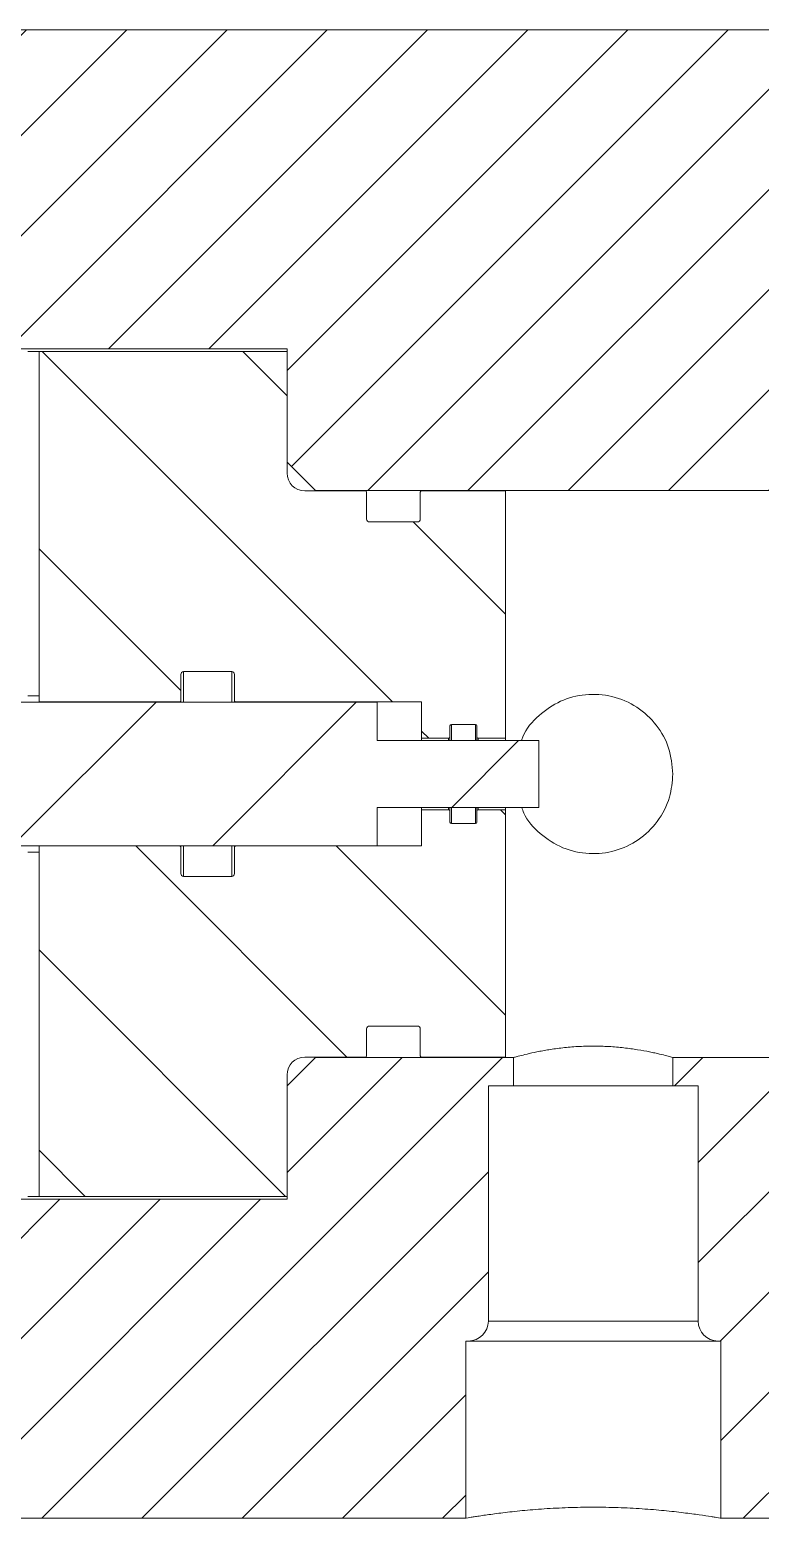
# Model space of a CAD drawing. Header units: inches. Extents: x 0 to 11, y 0 to 6.4.
# Drawn here: x 1.711 to 1.997, y 5.212 to 5.795 of the extents above; entities that cross this region are included whole.
import ezdxf

# ---------------------------------------------------------------- set-up
doc = ezdxf.new("R2010")
doc.units = ezdxf.units.IN
doc.header["$MEASUREMENT"] = 0

msp = doc.modelspace()

# ---------------------------------------------------------------- hatches: boundary and pattern name
at = {"linetype": 'Continuous'}
h = msp.add_hatch(dxfattribs=at)
h.set_pattern_fill('ANSI31', scale=0.222222, style=0)
edge = h.paths.add_edge_path(flags=0)
edge.add_arc((2.09815, 5.71461), 0.02222, 180, 270, ccw=False)
edge.add_line((2.07593, 5.71461), (2.07593, 5.79544))
edge.add_line((2.07593, 5.79544), (1.50649, 5.79544))
edge.add_line((1.50649, 5.79544), (1.50649, 5.76938))
edge.add_line((1.50649, 5.76938), (1.67315, 5.76938))
edge.add_line((1.67315, 5.76938), (1.67315, 5.71038))
edge.add_line((1.67315, 5.71038), (1.50649, 5.71038))
edge.add_line((1.50649, 5.71038), (1.50649, 5.67044))
edge.add_line((1.50649, 5.67044), (1.61545, 5.67044))
edge.add_line((1.61545, 5.67044), (1.81204, 5.67044))
edge.add_line((1.81204, 5.67044), (1.81204, 5.62599))
edge.add_line((1.81204, 5.62599), (1.82315, 5.61488))
edge.add_line((1.82315, 5.61488), (3.6176, 5.61488))
edge.add_line((3.6176, 5.61488), (3.6176, 5.71122))
edge.add_line((3.6176, 5.71122), (3.534, 5.71122))
edge.add_arc((3.51204, 5.71461), 0.02222, 270, 351.22817, ccw=False)
edge.add_line((3.51204, 5.69238), (2.09815, 5.69238))
h = msp.add_hatch(dxfattribs=at)
h.set_pattern_fill('ANSI31', scale=0.444444, angle=90, style=0)
edge = h.paths.add_edge_path(flags=0)
edge.add_line((1.71482, 5.53199), (1.76982, 5.53199))
edge.add_arc((1.76982, 5.53254), 0.000556, 270, 360)
edge.add_line((1.77038, 5.53254), (1.77038, 5.54277))
edge.add_arc((1.77149, 5.54277), 0.00111, 90, 180, ccw=False)
edge.add_line((1.77149, 5.54388), (1.79033, 5.54388))
edge.add_arc((1.79033, 5.54277), 0.00111, 0, 90, ccw=False)
edge.add_line((1.79144, 5.54277), (1.79144, 5.53254))
edge.add_arc((1.79199, 5.53254), 0.000556, 180, 270)
edge.add_line((1.79199, 5.53199), (1.86479, 5.53199))
edge.add_line((1.86479, 5.53199), (1.86479, 5.51777))
edge.add_line((1.86479, 5.51777), (1.87532, 5.51777))
edge.add_arc((1.87532, 5.51833), 0.000556, 270, 360)
edge.add_line((1.87588, 5.51833), (1.87588, 5.52266))
edge.add_arc((1.87643, 5.52266), 0.000556, 90, 180, ccw=False)
edge.add_line((1.87643, 5.52322), (1.88588, 5.52322))
edge.add_arc((1.88588, 5.52266), 0.000556, 0, 90, ccw=False)
edge.add_line((1.88643, 5.52266), (1.88643, 5.51833))
edge.add_arc((1.88699, 5.51833), 0.000556, 180, 270)
edge.add_line((1.88699, 5.51777), (1.8976, 5.51777))
edge.add_line((1.8976, 5.51777), (1.8976, 5.61472))
edge.add_line((1.8976, 5.61472), (1.86482, 5.61472))
edge.add_arc((1.86482, 5.61416), 0.000556, 90, 180)
edge.add_line((1.86426, 5.61416), (1.86426, 5.60366))
edge.add_arc((1.86315, 5.60366), 0.00111, 270, 360, ccw=False)
edge.add_line((1.86315, 5.60255), (1.84432, 5.60255))
edge.add_arc((1.84432, 5.60366), 0.00111, 180, 270, ccw=False)
edge.add_line((1.84321, 5.60366), (1.84321, 5.61416))
edge.add_arc((1.84265, 5.61416), 0.000556, 0, 90)
edge.add_line((1.84265, 5.61472), (1.81904, 5.61472))
edge.add_arc((1.81904, 5.62172), 0.007, 180, 270, ccw=False)
edge.add_line((1.81204, 5.62172), (1.81204, 5.66933))
edge.add_line((1.81204, 5.66933), (1.71482, 5.66933))
edge.add_line((1.71482, 5.66933), (1.71482, 5.53199))
h = msp.add_hatch(dxfattribs=at)
h.set_pattern_fill('ANSI35', scale=0.444444, style=0)
edge = h.paths.add_edge_path(flags=0)
edge.add_line((1.84729, 5.47558), (1.84729, 5.49065))
edge.add_line((1.84729, 5.49065), (1.91072, 5.49065))
edge.add_line((1.91072, 5.49065), (1.91072, 5.5169))
edge.add_line((1.91072, 5.5169), (1.84729, 5.5169))
edge.add_line((1.84729, 5.5169), (1.84729, 5.53197))
edge.add_line((1.84729, 5.53197), (1.25674, 5.53197))
edge.add_line((1.25674, 5.53197), (1.25674, 5.53634))
edge.add_line((1.25674, 5.53634), (1.23614, 5.54687))
edge.add_line((1.23614, 5.54687), (1.23418, 5.54349))
edge.add_line((1.23418, 5.54349), (1.23186, 5.54752))
edge.add_line((1.23186, 5.54752), (1.22995, 5.54752))
edge.add_line((1.22995, 5.54752), (1.22762, 5.54349))
edge.add_line((1.22762, 5.54349), (1.2253, 5.54752))
edge.add_line((1.2253, 5.54752), (1.22339, 5.54752))
edge.add_line((1.22339, 5.54752), (1.22106, 5.54349))
edge.add_line((1.22106, 5.54349), (1.21873, 5.54752))
edge.add_line((1.21873, 5.54752), (1.21682, 5.54752))
edge.add_line((1.21682, 5.54752), (1.2145, 5.54349))
edge.add_line((1.2145, 5.54349), (1.21217, 5.54752))
edge.add_line((1.21217, 5.54752), (1.21026, 5.54752))
edge.add_line((1.21026, 5.54752), (1.20794, 5.54349))
edge.add_line((1.20794, 5.54349), (1.20561, 5.54752))
edge.add_line((1.20561, 5.54752), (1.2037, 5.54752))
edge.add_line((1.2037, 5.54752), (1.20137, 5.54349))
edge.add_line((1.20137, 5.54349), (1.19905, 5.54752))
edge.add_line((1.19905, 5.54752), (1.19714, 5.54752))
edge.add_line((1.19714, 5.54752), (1.19481, 5.54349))
edge.add_line((1.19481, 5.54349), (1.19249, 5.54752))
edge.add_line((1.19249, 5.54752), (1.19058, 5.54752))
edge.add_line((1.19058, 5.54752), (1.18825, 5.54349))
edge.add_line((1.18825, 5.54349), (1.18592, 5.54752))
edge.add_line((1.18592, 5.54752), (1.18402, 5.54752))
edge.add_line((1.18402, 5.54752), (1.18169, 5.54349))
edge.add_line((1.18169, 5.54349), (1.17936, 5.54752))
edge.add_line((1.17936, 5.54752), (1.17745, 5.54752))
edge.add_line((1.17745, 5.54752), (1.17513, 5.54349))
edge.add_line((1.17513, 5.54349), (1.1728, 5.54752))
edge.add_line((1.1728, 5.54752), (1.17089, 5.54752))
edge.add_line((1.17089, 5.54752), (1.16857, 5.54349))
edge.add_line((1.16857, 5.54349), (1.16624, 5.54752))
edge.add_line((1.16624, 5.54752), (1.14519, 5.54752))
edge.add_arc((1.14519, 5.55189), 0.00437, 180, 270, ccw=False)
edge.add_line((1.14082, 5.55189), (1.14082, 5.56939))
edge.add_line((1.14082, 5.56939), (1.08989, 5.58874))
edge.add_arc((1.08212, 5.5683), 0.02187, 69.19321, 90)
edge.add_line((1.08212, 5.59017), (1.04239, 5.59017))
edge.add_line((1.04239, 5.59017), (1.04239, 5.41738))
edge.add_line((1.04239, 5.41738), (1.08212, 5.41738))
edge.add_arc((1.08212, 5.43925), 0.02187, 270, 290.80679)
edge.add_line((1.08989, 5.4188), (1.14082, 5.43816))
edge.add_line((1.14082, 5.43816), (1.14082, 5.45565))
edge.add_arc((1.14519, 5.45565), 0.00437, 90, 180, ccw=False)
edge.add_line((1.14519, 5.46003), (1.16296, 5.46003))
edge.add_line((1.16296, 5.46003), (1.16529, 5.46406))
edge.add_line((1.16529, 5.46406), (1.16761, 5.46003))
edge.add_line((1.16761, 5.46003), (1.16952, 5.46003))
edge.add_line((1.16952, 5.46003), (1.17185, 5.46406))
edge.add_line((1.17185, 5.46406), (1.17417, 5.46003))
edge.add_line((1.17417, 5.46003), (1.17608, 5.46003))
edge.add_line((1.17608, 5.46003), (1.17841, 5.46406))
edge.add_line((1.17841, 5.46406), (1.18073, 5.46003))
edge.add_line((1.18073, 5.46003), (1.18264, 5.46003))
edge.add_line((1.18264, 5.46003), (1.18497, 5.46406))
edge.add_line((1.18497, 5.46406), (1.1873, 5.46003))
edge.add_line((1.1873, 5.46003), (1.18921, 5.46003))
edge.add_line((1.18921, 5.46003), (1.19153, 5.46406))
edge.add_line((1.19153, 5.46406), (1.19386, 5.46003))
edge.add_line((1.19386, 5.46003), (1.19577, 5.46003))
edge.add_line((1.19577, 5.46003), (1.19809, 5.46406))
edge.add_line((1.19809, 5.46406), (1.20042, 5.46003))
edge.add_line((1.20042, 5.46003), (1.20233, 5.46003))
edge.add_line((1.20233, 5.46003), (1.20466, 5.46406))
edge.add_line((1.20466, 5.46406), (1.20698, 5.46003))
edge.add_line((1.20698, 5.46003), (1.20889, 5.46003))
edge.add_line((1.20889, 5.46003), (1.21122, 5.46406))
edge.add_line((1.21122, 5.46406), (1.21354, 5.46003))
edge.add_line((1.21354, 5.46003), (1.21545, 5.46003))
edge.add_line((1.21545, 5.46003), (1.21778, 5.46406))
edge.add_line((1.21778, 5.46406), (1.2201, 5.46003))
edge.add_line((1.2201, 5.46003), (1.22201, 5.46003))
edge.add_line((1.22201, 5.46003), (1.22434, 5.46406))
edge.add_line((1.22434, 5.46406), (1.22667, 5.46003))
edge.add_line((1.22667, 5.46003), (1.22858, 5.46003))
edge.add_line((1.22858, 5.46003), (1.2309, 5.46406))
edge.add_line((1.2309, 5.46406), (1.23323, 5.46003))
edge.add_line((1.23323, 5.46003), (1.23487, 5.46003))
edge.add_line((1.23487, 5.46003), (1.25674, 5.4712))
edge.add_line((1.25674, 5.4712), (1.25674, 5.47558))
edge.add_line((1.25674, 5.47558), (1.84729, 5.47558))
h = msp.add_hatch(dxfattribs=at)
h.set_pattern_fill('ANSI31', scale=0.444444, angle=90, style=0)
edge = h.paths.add_edge_path(flags=0)
edge.add_line((1.71482, 5.33822), (1.81204, 5.33822))
edge.add_line((1.81204, 5.33822), (1.81204, 5.38583))
edge.add_arc((1.81904, 5.38583), 0.007, 90, 180, ccw=False)
edge.add_line((1.81904, 5.39283), (1.84265, 5.39283))
edge.add_arc((1.84265, 5.39338), 0.000556, 270, 360)
edge.add_line((1.84321, 5.39338), (1.84321, 5.40388))
edge.add_arc((1.84432, 5.40388), 0.00111, 90, 180, ccw=False)
edge.add_line((1.84432, 5.40499), (1.86315, 5.40499))
edge.add_arc((1.86315, 5.40388), 0.00111, 0, 90, ccw=False)
edge.add_line((1.86426, 5.40388), (1.86426, 5.39338))
edge.add_arc((1.86482, 5.39338), 0.000556, 180, 270)
edge.add_line((1.86482, 5.39283), (1.8976, 5.39283))
edge.add_line((1.8976, 5.39283), (1.8976, 5.48977))
edge.add_line((1.8976, 5.48977), (1.88699, 5.48977))
edge.add_arc((1.88699, 5.48922), 0.000556, 90, 180)
edge.add_line((1.88643, 5.48922), (1.88643, 5.48488))
edge.add_arc((1.88588, 5.48488), 0.000556, 270, 360, ccw=False)
edge.add_line((1.88588, 5.48433), (1.87643, 5.48433))
edge.add_arc((1.87643, 5.48488), 0.000556, 180, 270, ccw=False)
edge.add_line((1.87588, 5.48488), (1.87588, 5.48922))
edge.add_arc((1.87532, 5.48922), 0.000556, 0, 90)
edge.add_line((1.87532, 5.48977), (1.86479, 5.48977))
edge.add_line((1.86479, 5.48977), (1.86479, 5.47556))
edge.add_line((1.86479, 5.47556), (1.79199, 5.47556))
edge.add_arc((1.79199, 5.475), 0.000556, 90, 180)
edge.add_line((1.79144, 5.475), (1.79144, 5.46477))
edge.add_arc((1.79033, 5.46477), 0.00111, 270, 360, ccw=False)
edge.add_line((1.79033, 5.46366), (1.77149, 5.46366))
edge.add_arc((1.77149, 5.46477), 0.00111, 180, 270, ccw=False)
edge.add_line((1.77038, 5.46477), (1.77038, 5.475))
edge.add_arc((1.76982, 5.475), 0.000556, 0, 90)
edge.add_line((1.76982, 5.47556), (1.71482, 5.47556))
edge.add_line((1.71482, 5.47556), (1.71482, 5.33822))
h = msp.add_hatch(dxfattribs=at)
h.set_pattern_fill('ANSI31', scale=0.222222, style=0)
edge = h.paths.add_edge_path(flags=0)
edge.add_line((1.88204, 5.28155), (1.88315, 5.28155))
edge.add_arc((1.88315, 5.28933), 0.00778, 270, 360)
edge.add_line((1.89093, 5.28933), (1.89093, 5.38155))
edge.add_line((1.89093, 5.38155), (1.90082, 5.38155))
edge.add_line((1.90082, 5.38155), (1.90082, 5.39266))
edge.add_line((1.90082, 5.39266), (1.82315, 5.39266))
edge.add_line((1.82315, 5.39266), (1.81204, 5.38155))
edge.add_line((1.81204, 5.38155), (1.81204, 5.33711))
edge.add_line((1.81204, 5.33711), (1.61545, 5.33711))
edge.add_line((1.61545, 5.33711), (1.50649, 5.33711))
edge.add_line((1.50649, 5.33711), (1.50649, 5.29716))
edge.add_line((1.50649, 5.29716), (1.67315, 5.29716))
edge.add_line((1.67315, 5.29716), (1.67315, 5.23816))
edge.add_line((1.67315, 5.23816), (1.50649, 5.23816))
edge.add_line((1.50649, 5.23816), (1.50649, 5.21211))
edge.add_line((1.50649, 5.21211), (1.88204, 5.21211))
edge.add_line((1.88204, 5.21211), (1.88204, 5.28155))
h = msp.add_hatch(dxfattribs=at)
h.set_pattern_fill('ANSI31', scale=0.222222, style=0)
edge = h.paths.add_edge_path(flags=0)
edge.add_arc((3.51204, 5.29294), 0.02222, 8.77183, 90, ccw=False)
edge.add_line((3.534, 5.29633), (3.6176, 5.29633))
edge.add_line((3.6176, 5.29633), (3.6176, 5.39266))
edge.add_line((3.6176, 5.39266), (1.96326, 5.39266))
edge.add_line((1.96326, 5.39266), (1.96326, 5.38155))
edge.add_line((1.96326, 5.38155), (1.97315, 5.38155))
edge.add_line((1.97315, 5.38155), (1.97315, 5.28933))
edge.add_arc((1.98093, 5.28933), 0.00778, 180, 270)
edge.add_line((1.98093, 5.28155), (1.98204, 5.28155))
edge.add_line((1.98204, 5.28155), (1.98204, 5.21211))
edge.add_line((1.98204, 5.21211), (2.07593, 5.21211))
edge.add_line((2.07593, 5.21211), (2.07593, 5.29294))
edge.add_arc((2.09815, 5.29294), 0.02222, 90, 180, ccw=False)
edge.add_line((2.09815, 5.31516), (3.51204, 5.31516))

# ---------------------------------------------------------------- linework, layer by layer
at = {"color": 7, "linetype": 'Continuous', "lineweight": 15}
for p, q in [((1.50649, 5.79544), (2.07593, 5.79544)), ((1.81204, 5.67044), (1.50649, 5.67044)), ((1.81204, 5.62599), (1.81204, 5.67044)), ((1.71482, 5.66933), (1.71045, 5.66933)), ((1.71482, 5.66933), (1.71482, 5.53439)), ((1.71482, 5.66933), (1.81204, 5.66933)), ((1.71482, 5.53199), (1.71482, 5.66933)), ((1.81204, 5.66933), (1.81204, 5.62172)), ((1.82315, 5.61488), (1.81204, 5.62599)), ((1.81904, 5.61472), (1.84265, 5.61472)), ((3.6176, 5.61488), (1.82315, 5.61488)), ((1.82315, 5.61472), (1.82315, 5.61488)), ((1.84321, 5.61416), (1.84321, 5.60366)), ((1.86426, 5.60366), (1.86426, 5.61416)), ((1.86482, 5.61472), (1.8976, 5.61472)), ((1.8976, 5.61472), (1.8976, 5.51777)), ((1.84432, 5.60255), (1.86315, 5.60255)), ((1.77038, 5.54277), (1.77038, 5.53254)), ((1.79033, 5.54388), (1.77149, 5.54388)), ((1.79144, 5.53254), (1.79144, 5.54277)), ((1.25674, 5.53197), (1.84729, 5.53197)), ((1.71482, 5.53439), (1.71045, 5.53439)), ((1.76982, 5.53199), (1.71482, 5.53199)), ((1.71482, 5.53199), (1.71482, 5.53197)), ((1.77038, 5.53254), (1.77038, 5.53197)), ((1.79144, 5.53254), (1.79144, 5.53197)), ((1.86479, 5.53199), (1.79199, 5.53199)), ((1.84729, 5.53197), (1.84729, 5.5169)), ((1.86479, 5.51777), (1.86479, 5.53199)), ((1.87588, 5.52266), (1.87588, 5.51833)), ((1.88588, 5.52322), (1.87643, 5.52322)), ((1.88643, 5.51833), (1.88643, 5.52266)), ((1.84729, 5.5169), (1.91072, 5.5169)), ((1.87532, 5.51777), (1.86479, 5.51777)), ((1.86479, 5.51777), (1.86479, 5.5169)), ((1.87588, 5.51833), (1.87588, 5.5169)), ((1.88643, 5.51833), (1.88643, 5.5169)), ((1.8976, 5.51777), (1.88699, 5.51777)), ((1.8976, 5.51777), (1.8976, 5.5169)), ((1.91072, 5.5169), (1.91072, 5.49065)), ((1.91072, 5.49065), (1.84729, 5.49065)), ((1.84729, 5.49065), (1.84729, 5.47558)), ((1.86479, 5.49065), (1.86479, 5.48977)), ((1.86479, 5.47556), (1.86479, 5.48977)), ((1.86479, 5.48977), (1.87532, 5.48977)), ((1.87588, 5.49065), (1.87588, 5.48922)), ((1.87588, 5.48922), (1.87588, 5.48488)), ((1.88643, 5.49065), (1.88643, 5.48922)), ((1.88643, 5.48488), (1.88643, 5.48922)), ((1.88699, 5.48977), (1.8976, 5.48977)), ((1.8976, 5.49065), (1.8976, 5.48977)), ((1.8976, 5.48977), (1.8976, 5.39283)), ((1.87643, 5.48433), (1.88588, 5.48433)), ((1.84729, 5.47558), (1.25674, 5.47558)), ((1.71045, 5.47315), (1.71482, 5.47315)), ((1.71482, 5.47558), (1.71482, 5.47556)), ((1.71482, 5.47556), (1.76982, 5.47556)), ((1.71482, 5.33822), (1.71482, 5.47556)), ((1.71482, 5.47315), (1.71482, 5.33822)), ((1.77038, 5.47558), (1.77038, 5.475)), ((1.77038, 5.475), (1.77038, 5.46477)), ((1.79144, 5.47558), (1.79144, 5.475)), ((1.79144, 5.46477), (1.79144, 5.475)), ((1.79199, 5.47556), (1.86479, 5.47556)), ((1.77149, 5.46366), (1.79033, 5.46366)), ((1.84321, 5.40388), (1.84321, 5.39338)), ((1.86315, 5.40499), (1.84432, 5.40499)), ((1.86426, 5.39338), (1.86426, 5.40388)), ((1.81204, 5.38155), (1.82315, 5.39266)), ((1.84265, 5.39283), (1.81904, 5.39283)), ((1.82315, 5.39266), (1.82315, 5.39283)), ((1.82315, 5.39266), (1.90082, 5.39266)), ((1.8976, 5.39283), (1.86482, 5.39283)), ((1.90082, 5.38155), (1.90082, 5.39266)), ((1.96326, 5.39266), (1.96326, 5.38155)), ((1.96326, 5.39266), (3.6176, 5.39266)), ((1.81204, 5.38583), (1.81204, 5.33822)), ((1.81204, 5.33711), (1.81204, 5.38155)), ((1.89093, 5.28933), (1.89093, 5.38155)), ((1.89093, 5.38155), (1.90082, 5.38155)), ((1.90082, 5.38155), (1.96326, 5.38155)), ((1.96326, 5.38155), (1.97315, 5.38155)), ((1.97315, 5.38155), (1.97315, 5.28933)), ((1.71045, 5.33822), (1.71482, 5.33822)), ((1.81204, 5.33822), (1.71482, 5.33822)), ((1.50649, 5.33711), (1.81204, 5.33711)), ((1.89093, 5.28933), (1.97315, 5.28933)), ((1.88204, 5.21211), (1.88204, 5.28155)), ((1.88204, 5.28155), (1.88315, 5.28155)), ((1.88315, 5.28155), (1.98093, 5.28155)), ((1.98093, 5.28155), (1.98204, 5.28155)), ((1.98204, 5.28155), (1.98204, 5.21211)), ((1.88204, 5.21211), (1.50649, 5.21211)), ((2.07593, 5.21211), (1.98204, 5.21211))]:
    msp.add_line(p, q, dxfattribs=at)
at = {"color": 8, "linetype": 'Continuous', "lineweight": 15}
for p, q in [((1.77149, 5.54388), (1.77149, 5.53197)), ((1.79033, 5.54388), (1.79033, 5.53197)), ((1.76982, 5.53199), (1.76982, 5.53197)), ((1.79199, 5.53199), (1.79199, 5.53197)), ((1.87643, 5.52322), (1.87643, 5.5169)), ((1.88588, 5.52322), (1.88588, 5.5169)), ((1.87532, 5.51777), (1.87532, 5.5169)), ((1.88699, 5.51777), (1.88699, 5.5169)), ((1.87532, 5.49065), (1.87532, 5.48977)), ((1.87643, 5.49065), (1.87643, 5.48433)), ((1.88588, 5.49065), (1.88588, 5.48433)), ((1.88699, 5.49065), (1.88699, 5.48977)), ((1.76982, 5.47558), (1.76982, 5.47556)), ((1.77149, 5.47558), (1.77149, 5.46366)), ((1.79033, 5.47558), (1.79033, 5.46366)), ((1.79199, 5.47558), (1.79199, 5.47556))]:
    msp.add_line(p, q, dxfattribs=at)
at = {"color": 7, "linetype": 'Continuous', "lineweight": 15}
for centre, radius, start, end in [((1.81904, 5.62172), 0.007, 180, 270), ((1.84265, 5.61416), 0.000556, 0, 90), ((1.86482, 5.61416), 0.000556, 90, 180), ((1.84432, 5.60366), 0.00111, 180, 270), ((1.86315, 5.60366), 0.00111, 270, 0), ((1.77149, 5.54277), 0.00111, 90, 180), ((1.79033, 5.54277), 0.00111, 0, 90), ((1.76982, 5.53254), 0.000556, 270, 0), ((1.79199, 5.53254), 0.000556, 180, 270), ((1.87643, 5.52266), 0.000556, 90, 180), ((1.88588, 5.52266), 0.000556, 0, 90), ((1.87532, 5.51833), 0.000556, 270, 0), ((1.88699, 5.51833), 0.000556, 180, 270), ((1.87532, 5.48922), 0.000556, 0, 90), ((1.88699, 5.48922), 0.000556, 90, 180), ((1.87643, 5.48488), 0.000556, 180, 270), ((1.88588, 5.48488), 0.000556, 270, 0), ((1.76982, 5.475), 0.000556, 0, 90), ((1.79199, 5.475), 0.000556, 90, 180), ((1.77149, 5.46477), 0.00111, 180, 270), ((1.79033, 5.46477), 0.00111, 270, 0), ((1.84432, 5.40388), 0.00111, 90, 180), ((1.86315, 5.40388), 0.00111, 0, 90), ((1.81904, 5.38583), 0.007, 90, 180), ((1.84265, 5.39338), 0.000556, 270, 0), ((1.86482, 5.39338), 0.000556, 180, 270), ((1.88315, 5.28933), 0.00778, 270, 0), ((1.98093, 5.28933), 0.00778, 180, 270)]:
    msp.add_arc(centre, radius, start, end, dxfattribs=at)
for points, knots in [([(1.96326, 5.50377), (1.96293, 5.50721), (1.96227, 5.51408), (1.95712, 5.52327), (1.94943, 5.53043), (1.93962, 5.53468), (1.92905, 5.53542), (1.91893, 5.53276), (1.91052, 5.52692), (1.90528, 5.52124), (1.9041, 5.51738), (1.90396, 5.5169)], [0, 0, 0, 0, 0.1213784, 0.2426502, 0.3667164, 0.4931369, 0.6163817, 0.7358078, 0.8567427, 0.9820678, 1, 1, 1, 1]), ([(1.90403, 5.49065), (1.90428, 5.48992), (1.90561, 5.48592), (1.91108, 5.48007), (1.91986, 5.47433), (1.93033, 5.47201), (1.94074, 5.47321), (1.95013, 5.47763), (1.95762, 5.4849), (1.96242, 5.49404), (1.963, 5.5007), (1.96326, 5.50377)], [0, 0, 0, 0, 0.0274096, 0.1495978, 0.2756202, 0.400893, 0.5216011, 0.641202, 0.7646959, 0.8911598, 1, 1, 1, 1]), ([(1.96326, 5.39266), (1.96326, 5.39266), (1.96306, 5.39272), (1.96246, 5.39288), (1.96221, 5.39295), (1.96161, 5.39311), (1.96126, 5.39321), (1.96008, 5.39352), (1.95912, 5.39376), (1.95742, 5.39416), (1.95681, 5.3943), (1.95551, 5.39459), (1.95483, 5.39473), (1.95268, 5.39517), (1.95111, 5.39546), (1.9477, 5.39601), (1.9459, 5.39626), (1.94309, 5.39657), (1.94213, 5.39667), (1.94017, 5.39683), (1.93916, 5.3969), (1.93614, 5.39708), (1.9341, 5.39714), (1.93001, 5.39714), (1.92793, 5.39708), (1.92391, 5.39685), (1.92196, 5.39668), (1.91912, 5.39636), (1.91818, 5.39624), (1.91639, 5.396), (1.91552, 5.39587), (1.91383, 5.3956), (1.91302, 5.39546), (1.91144, 5.39517), (1.91068, 5.39502), (1.90852, 5.39458), (1.90723, 5.39429), (1.90497, 5.39376), (1.90399, 5.39351), (1.90243, 5.3931), (1.90183, 5.39294), (1.90123, 5.39277), (1.90107, 5.39273), (1.90087, 5.39267), (1.90082, 5.39266), (1.90082, 5.39266)], [0, 0, 0, 0, 0.0625, 0.0625, 0.09375, 0.09375, 0.125, 0.125, 0.1875, 0.1875, 0.21875, 0.21875, 0.25, 0.25, 0.3125, 0.3125, 0.375, 0.375, 0.40625, 0.40625, 0.4375, 0.4375, 0.5, 0.5, 0.5625, 0.5625, 0.625, 0.625, 0.65625, 0.65625, 0.6875, 0.6875, 0.71875, 0.71875, 0.75, 0.75, 0.8125, 0.8125, 0.875, 0.875, 0.9375, 0.9375, 0.96875, 0.96875, 1, 1, 1, 1]), ([(1.88204, 5.21211), (1.88204, 5.21211), (1.88236, 5.21216), (1.88332, 5.21232), (1.88373, 5.21239), (1.88468, 5.21255), (1.88523, 5.21263), (1.88647, 5.21283), (1.88717, 5.21294), (1.88871, 5.21318), (1.88957, 5.2133), (1.8923, 5.21369), (1.89436, 5.21397), (1.89897, 5.21453), (1.90154, 5.21482), (1.90695, 5.21534), (1.90982, 5.21558), (1.91437, 5.21588), (1.91593, 5.21598), (1.91906, 5.21613), (1.92223, 5.21627), (1.92546, 5.21635), (1.92871, 5.21641), (1.93036, 5.21642), (1.93532, 5.21642), (1.93857, 5.21637), (1.94337, 5.2162), (1.94496, 5.21614), (1.94811, 5.21598), (1.94966, 5.21589), (1.9542, 5.21559), (1.95707, 5.21535), (1.96115, 5.21496), (1.96248, 5.21482), (1.96501, 5.21454), (1.96622, 5.2144), (1.96968, 5.21398), (1.97175, 5.2137), (1.97541, 5.21317), (1.97696, 5.21294), (1.97883, 5.21264), (1.97939, 5.21255), (1.98034, 5.21239), (1.98075, 5.21232), (1.98172, 5.21216), (1.98204, 5.21211), (1.98204, 5.21211)], [0, 0, 0, 0, 0.0625, 0.0625, 0.09375, 0.09375, 0.125, 0.125, 0.15625, 0.15625, 0.1875, 0.1875, 0.25, 0.25, 0.3125, 0.3125, 0.375, 0.375, 0.40625, 0.40625, 0.4375, 0.46875, 0.46875, 0.5, 0.5, 0.5625, 0.5625, 0.59375, 0.59375, 0.625, 0.625, 0.6875, 0.6875, 0.71875, 0.71875, 0.75, 0.75, 0.8125, 0.8125, 0.875, 0.875, 0.90625, 0.90625, 0.9375, 0.9375, 1, 1, 1, 1])]:
    msp.add_open_spline(points, degree=3, knots=knots, dxfattribs=at)

doc.saveas('drawing.dxf')
